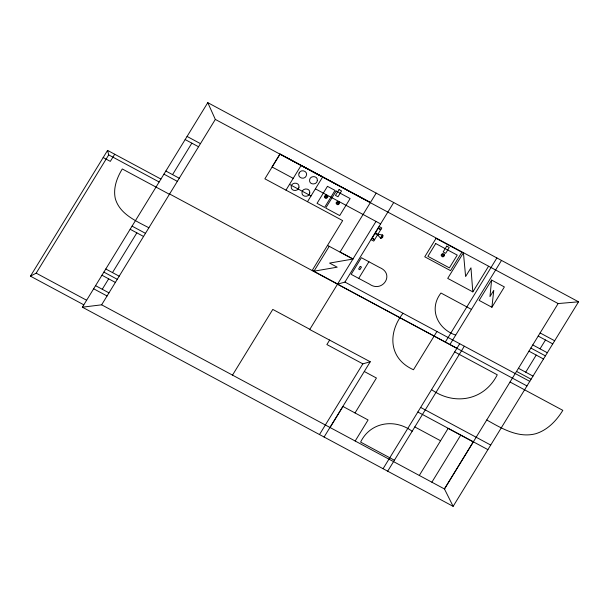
<?xml version="1.0" encoding="UTF-8"?>
<svg xmlns="http://www.w3.org/2000/svg" width="609" height="609" viewBox="0 0 609 609"><rect width="100%" height="100%" fill="white"/><g stroke="black" fill="none" stroke-linecap="round" stroke-linejoin="round"><path stroke-width="0.91" d="M491.608 280.071L489.971 296.583L493.77 290.379L491.905 307.263L479.138 300.404L491.608 280.071L504.374 286.93L491.905 307.263M83.814 304.827L30.45 276.166L107.565 150.4L160.928 179.069M30.45 276.166L36.19 273.159L108.707 154.892L107.565 150.4M114.705 154.237L110.32 161.377L103.18 157.541M82.367 307.187L207.783 102.655L578.55 301.813L453.134 506.345L82.367 307.187L101.634 304.82L444.456 488.966L453.134 506.345M102.266 289.26L108.661 278.831M112.49 272.588L136.85 232.859M172.553 174.631L191.85 143.161M101.634 304.82L215.32 119.417L207.783 102.655M285.986 190.13L301.151 165.404L322.663 176.96L307.499 201.686M232.509 375.114L272.794 309.418L309.844 329.317M313.924 271.279L329.233 246.31M376.187 193.114L340.058 252.027L352.976 258.97M376.004 221.417L309.722 329.515L370.249 361.761L324.095 437.034M456.902 348.31L337.523 284.182L344.938 282.081L393.711 202.523M377.413 235.112L373.736 241.103L371.178 239.733L379.24 226.586L381.797 227.956L378.098 233.993M378.204 235.538L378.897 234.419M358.709 278.389L369.526 284.144C382.338 293.264 395.294 274.035 379.696 267.549L361.381 257.706L351.172 274.347L358.709 278.389L368.909 261.756M329.69 339.974L326.881 344.557L362.835 363.862L370.249 361.761M319.489 434.56L362.835 363.862M330.048 427.51L342.951 406.462M403.029 313.285C387.59 332.963 388.702 358.709 413.481 369.747L436.935 331.494M355.024 412.948L376.438 378.022L364.327 371.52M355.184 441.015L368.087 419.966L342.913 406.447M472.805 291.871L470.955 267.823L465.611 276.539L463.426 252.765L447.714 278.389L472.843 291.894L488.555 266.262M445.301 342.075L496.891 257.942M449.914 344.549L501.496 260.424M383.076 468.717L459.711 343.727M387.682 471.191L464.317 346.209M419.304 475.454L448.194 428.325M431.865 482.206L460.716 435.153M444.433 488.951L473.284 441.898L448.155 428.401M444.456 488.966L558.133 303.564L578.55 301.813M525.727 372.183L536.217 355.077M540.046 348.835L545.474 339.982M313.795 271.211L337.196 267.184L329.576 263.088L352.938 259.046L327.482 245.374M215.32 119.417L558.133 303.564M315.409 188.866L380.61 223.891M293.226 178.353L272.04 166.973L279.927 154.115L370.424 202.508L280.087 154.008L264.877 178.818L342.669 220.603L312.234 270.366L337.63 284.007M378.372 228.002L380.952 229.327M289.526 184.39L311.062 195.961M375.54 232.615C377.511 235.257 380.884 234.122 383.076 235.363L382.658 237.365L381.188 238.446C378.981 237.335 378.151 233.894 374.855 233.742M187.062 136.439L200.468 143.64M372 238.401L374.55 239.771M185.151 139.56L198.549 146.761M540.114 332.956L554.662 340.774M538.196 336.077L552.751 343.887M471.465 309.402L440.969 293.02C428.409 309.037 437.627 329.035 455.699 335.11M532.768 344.93L547.316 352.748M530.858 348.051L545.405 355.869M528.939 351.172L543.494 358.99M165.854 171.03L179.259 178.231M163.943 174.151L177.341 181.353M518.457 368.278L533.004 376.096M516.539 371.399L531.086 379.217M108.707 154.892L159.139 181.977M344.938 282.081L529.769 381.363M169.599 193.982L526.96 385.939M169.416 194.279L122.287 168.959C116.92 177.737 112.985 188.242 115.314 198.618C119.714 214.094 135.952 220.922 148.878 227.774M454.687 351.918L497.264 374.794C484.246 400.532 454.459 405.868 431.56 389.638M510.037 382.003L562.823 410.352C556.519 420.644 547.605 430.045 535.798 433.707C518.19 438.442 501.458 428.256 486.751 419.982M132.069 226.137L145.467 233.338M130.151 229.258L143.557 236.459M420.652 407.429L490.717 445.057M417.843 412.004L487.908 449.64M414.782 426.917L440.573 440.764M412.156 431.271C394.914 418.383 370.386 421.892 360.612 442.104L394.396 460.244M105.791 268.988L119.197 276.189M103.88 272.109L117.278 279.31M101.962 275.23L115.367 282.431M95.567 285.667L108.973 292.86M93.657 288.78L107.055 295.982M36.19 273.159L86.623 300.252M327.063 196.479L326.34 197.659L325.153 197.019L325.876 195.847L327.063 196.479M338.787 202.782L338.064 203.954L336.884 203.322L337.599 202.142L338.787 202.782M443.839 254.92L443.116 256.092L441.936 255.46L442.652 254.28L443.839 254.92M327.779 196.281L327.733 197.286L326.515 198.344L325.472 198.344L324.437 197.225L324.49 196.22L325.701 195.162L326.744 195.154L327.779 196.281M339.502 202.576L339.457 203.581L338.239 204.639L337.203 204.647L336.16 203.52L336.214 202.523L337.424 201.465L338.985 201.731L339.502 202.576M444.555 254.714L444.509 255.719L443.291 256.777L442.256 256.777L441.221 255.658L441.266 254.653L442.484 253.603L444.037 253.869L444.555 254.714M373.424 238.34C372.647 239.687 374.543 238.553 373.424 238.34M382.559 235.516L382.041 237.19L380.366 238.195L382.429 234.823L382.559 235.516M379.673 228.695C379.795 229.905 378.478 229.098 379.673 228.695M298.981 187.184C298.501 191.843 290.432 191.523 291.216 186.461C291.696 181.809 299.757 182.114 298.981 187.184M309.768 192.984C309.288 197.636 301.227 197.324 302.003 192.254C302.49 187.602 310.552 187.915 309.768 192.984M299.11 173.009C296.842 177.661 304.302 180.386 306.213 175.963C308.481 171.319 301.021 168.586 299.11 173.009M317.335 180.645C316.847 185.303 308.793 184.991 309.57 179.921C310.05 175.27 318.111 175.575 317.335 180.645M327.467 186.339L317.045 203.337L324.612 207.395L335.034 190.404L327.467 186.339M336.145 191.051L325.724 208.05L339.715 215.563L350.137 198.564L336.145 191.051M339.046 189.589L335.475 195.413L337.987 196.76L341.565 190.937L339.046 189.589M360.224 266.392L358.602 269.033L359.866 269.711L361.487 267.069L360.224 266.392M436.052 238.37L424.755 256.8L450.546 270.655L461.85 252.225L436.052 238.37M435.724 243.554L427.899 256.328L449.396 267.876L457.23 255.102L435.724 243.554M446.724 246.135L443.154 251.966L445.666 253.314L449.236 247.49L446.724 246.135"/></g></svg>
